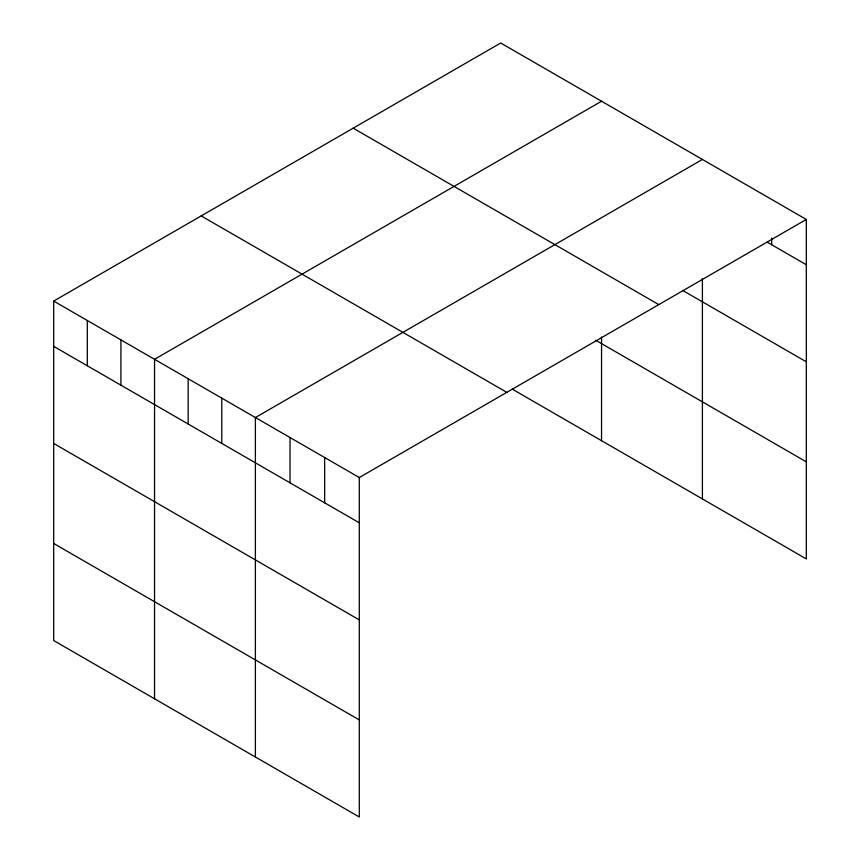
<?xml version="1.0" encoding="UTF-8"?>
<svg xmlns="http://www.w3.org/2000/svg" width="860" height="860" viewBox="0 0 860 860"><rect width="100%" height="100%" fill="white"/><g stroke="black" fill="none" stroke-linecap="round" stroke-linejoin="round"><path stroke-width="1.29" d="M53.685 301.086L359.297 477.526L359.297 817L53.685 640.549L53.685 301.086L500.703 43L806.314 219.45L806.314 558.914L512.291 389.161M601.548 101.233L154.542 359.308L154.542 698.782M702.405 159.455L255.388 417.541L255.388 757.004M359.297 477.526L806.314 219.45M767.066 242.069L806.314 264.74M682.7 290.443L806.314 361.813M353.18 128.172L658.803 304.612M595.754 340.27L806.314 461.841M201.197 215.914L506.819 392.364M53.685 346.365L359.297 522.815M53.685 443.448L359.297 619.899M53.685 543.477L359.297 719.917M771.678 238.08L771.678 244.734M702.405 278.522L702.405 498.929M601.548 336.948L601.548 440.696M324.661 457.531L324.661 502.82M290.024 437.536L290.024 482.825M221.773 398.126L221.773 443.416M188.157 378.722L188.157 424.002M120.916 339.904L120.916 385.183M87.301 320.49L87.301 365.779"/></g></svg>
